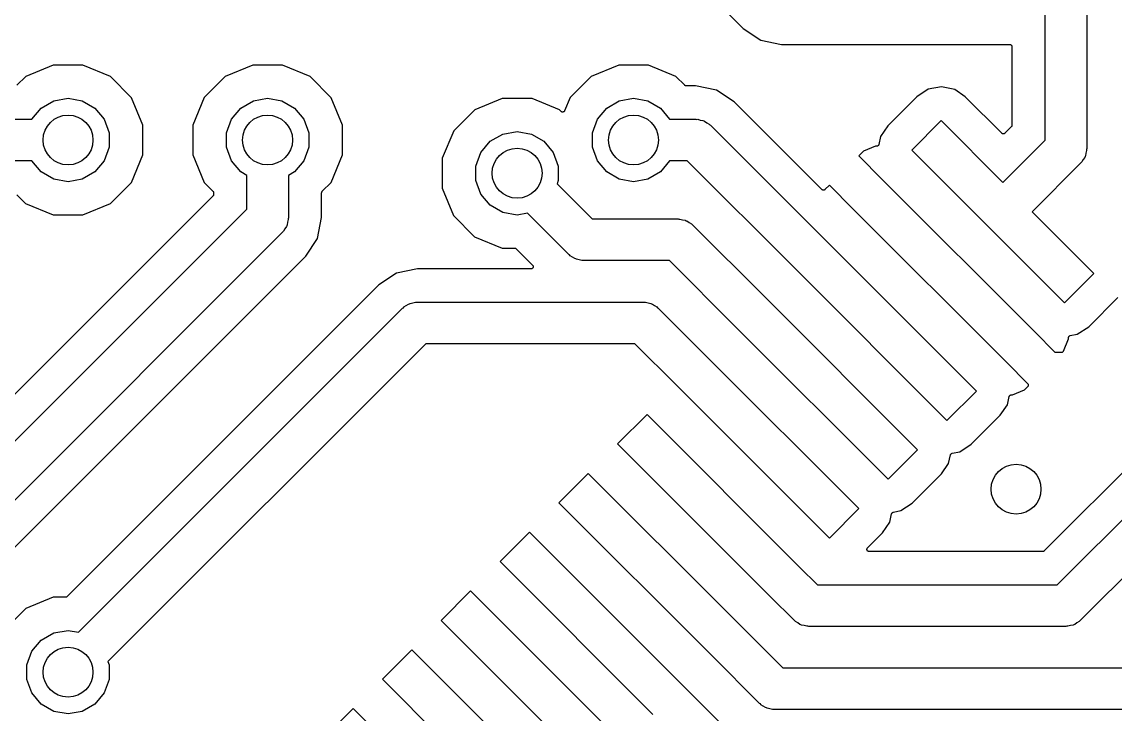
# Model space of a CAD drawing. Extents: x 0.3 to 75.7, y -92.7 to -0.5.
# Drawn here: x 23.12 to 29.7, y -75.65 to -71.49 of the extents above; entities that cross this region are included whole.
import ezdxf

# ---------------------------------------------------------------- set-up
doc = ezdxf.new("R2010")
doc.units = 0
doc.header["$MEASUREMENT"] = 0
doc.layers.add('BLACK', color=7, linetype='CONTINUOUS')

msp = doc.modelspace()

# ---------------------------------------------------------------- linework, layer by layer
at = {"layer": 'Black'}
for p, q in [((27.2583, -71.3288), (27.4584, -71.5289)), ((29.275, -72.2001), (29.275, -71.425)), ((29.525, -71.425), (29.525, -72.2518)), ((27.4584, -71.5289), (27.5648, -71.6)), ((27.5648, -71.6), (27.6904, -71.625)), ((27.6904, -71.625), (29.062, -71.625)), ((29.062, -71.625), (29.0631, -71.6252)), ((29.0631, -71.6252), (29.0643, -71.6252)), ((29.0643, -71.6252), (29.0653, -71.6256)), ((29.0653, -71.6256), (29.0664, -71.6258)), ((29.0664, -71.6258), (29.0674, -71.6264)), ((29.0674, -71.6264), (29.0685, -71.6267)), ((29.0685, -71.6267), (29.0694, -71.6275)), ((29.0694, -71.6275), (29.0704, -71.628)), ((29.0704, -71.628), (29.0711, -71.6289)), ((29.0711, -71.6289), (29.072, -71.6296)), ((29.072, -71.6296), (29.0725, -71.6306)), ((29.0725, -71.6306), (29.0733, -71.6315)), ((29.0733, -71.6315), (29.0736, -71.6326)), ((29.0736, -71.6326), (29.0742, -71.6336)), ((29.0742, -71.6336), (29.0744, -71.6347)), ((29.0744, -71.6347), (29.0748, -71.6357)), ((29.0748, -71.6357), (29.0748, -71.6369)), ((29.0748, -71.6369), (29.075, -71.638)), ((29.075, -71.638), (29.075, -72.1118)), ((23.3109, -71.7499), (23.1454, -71.8183)), ((23.4899, -71.7501), (23.3109, -71.7499)), ((23.6552, -71.8187), (23.4899, -71.7501)), ((24.5109, -71.7499), (24.3454, -71.8183)), ((24.6899, -71.7501), (24.5109, -71.7499)), ((24.8552, -71.8187), (24.6899, -71.7501)), ((26.7109, -71.7499), (26.5454, -71.8183)), ((26.8899, -71.7501), (26.7109, -71.7499)), ((27.0552, -71.8187), (26.8899, -71.7501)), ((23.1454, -71.8183), (23.0924, -71.8712)), ((23.7817, -71.9454), (23.6552, -71.8187)), ((24.3454, -71.8183), (24.2187, -71.9448)), ((24.9817, -71.9454), (24.8552, -71.8187)), ((26.5454, -71.8183), (26.4187, -71.9448)), ((27.1076, -71.8712), (27.0552, -71.8187)), ((27.1081, -71.8715), (27.1076, -71.8712)), ((27.1084, -71.872), (27.1081, -71.8715)), ((27.1099, -71.8728), (27.1084, -71.872)), ((27.1113, -71.8738), (27.1099, -71.8728)), ((27.1119, -71.8739), (27.1113, -71.8738)), ((27.1124, -71.8742), (27.1119, -71.8739)), ((27.114, -71.8745), (27.1124, -71.8742)), ((27.1157, -71.8749), (27.114, -71.8745)), ((27.1162, -71.8749), (27.1157, -71.8749)), ((27.1168, -71.875), (27.1162, -71.8749)), ((27.1736, -71.875), (27.1168, -71.875)), ((27.2991, -71.9), (27.1736, -71.875)), ((27.4056, -71.9711), (27.2991, -71.9)), ((28.5725, -71.8944), (28.5039, -71.9399)), ((28.652, -71.8795), (28.5725, -71.8944)), ((28.7312, -71.8967), (28.652, -71.8795)), ((28.7945, -71.9399), (28.7312, -71.8967)), ((23.2387, -72.0078), (23.3142, -71.9642)), ((23.3142, -71.9642), (23.4, -71.949)), ((23.4, -71.949), (23.4858, -71.9642)), ((23.4858, -71.9642), (23.5613, -72.0078)), ((23.8501, -72.1109), (23.7817, -71.9454)), ((24.2187, -71.9448), (24.1501, -72.1101)), ((24.4387, -72.0078), (24.5142, -71.9642)), ((24.5142, -71.9642), (24.6, -71.949)), ((24.6, -71.949), (24.6858, -71.9642)), ((24.6858, -71.9642), (24.7613, -72.0078)), ((25.0501, -72.1109), (24.9817, -71.9454)), ((26.0109, -71.9499), (25.8454, -72.0183)), ((26.1899, -71.9501), (26.0109, -71.9499)), ((26.3552, -72.0187), (26.1899, -71.9501)), ((26.4187, -71.9448), (26.3858, -72.024)), ((26.6387, -72.0078), (26.7142, -71.9642)), ((26.7142, -71.9642), (26.8, -71.949)), ((26.8, -71.949), (26.8858, -71.9642)), ((26.8858, -71.9642), (26.9613, -72.0078)), ((27.9329, -72.4984), (27.4056, -71.9711)), ((28.5039, -71.9399), (28.3289, -72.1149)), ((29.0142, -72.1596), (28.7945, -71.9399)), ((23.1827, -72.0745), (23.2387, -72.0078)), ((23.5613, -72.0078), (23.6173, -72.0745)), ((24.3827, -72.0745), (24.4387, -72.0078)), ((24.7613, -72.0078), (24.8173, -72.0745)), ((25.8454, -72.0183), (25.7187, -72.1448)), ((26.3646, -72.0282), (26.3552, -72.0187)), ((26.3658, -72.029), (26.3646, -72.0282)), ((26.3668, -72.0299), (26.3658, -72.029)), ((26.3676, -72.0303), (26.3668, -72.0299)), ((26.3683, -72.0307), (26.3676, -72.0303)), ((26.3697, -72.0311), (26.3683, -72.0307)), ((26.371, -72.0317), (26.3697, -72.0311)), ((26.3719, -72.0317), (26.371, -72.0317)), ((26.3727, -72.0319), (26.3719, -72.0317)), ((26.3741, -72.0318), (26.3727, -72.0319)), ((26.3755, -72.0319), (26.3741, -72.0318)), ((26.3763, -72.0316), (26.3755, -72.0319)), ((26.3772, -72.0315), (26.3763, -72.0316)), ((26.3785, -72.0309), (26.3772, -72.0315)), ((26.3798, -72.0305), (26.3785, -72.0309)), ((26.3805, -72.03), (26.3798, -72.0305)), ((26.3813, -72.0296), (26.3805, -72.03)), ((26.3823, -72.0286), (26.3813, -72.0296)), ((26.3834, -72.0278), (26.3823, -72.0286)), ((26.3839, -72.027), (26.3834, -72.0278)), ((26.3845, -72.0264), (26.3839, -72.027)), ((26.3851, -72.0251), (26.3845, -72.0264)), ((26.3858, -72.024), (26.3851, -72.0251)), ((26.5827, -72.0745), (26.6387, -72.0078)), ((26.9613, -72.0078), (27.0173, -72.0745)), ((20.8627, -72.075), (23.1825, -72.075)), ((23.1825, -72.075), (23.1827, -72.0745)), ((23.6173, -72.0745), (23.6471, -72.1564)), ((24.3529, -72.1564), (24.3827, -72.0745)), ((24.8173, -72.0745), (24.8471, -72.1564)), ((26.5529, -72.1564), (26.5827, -72.0745)), ((27.0173, -72.0745), (27.0175, -72.075)), ((27.0175, -72.075), (27.1749, -72.075)), ((27.1749, -72.075), (27.1803, -72.076)), ((27.1803, -72.076), (27.1858, -72.0755)), ((27.1858, -72.0755), (27.2015, -72.0797)), ((27.2015, -72.0797), (27.2176, -72.0825)), ((27.2176, -72.0825), (27.2224, -72.0853)), ((27.2224, -72.0853), (27.2277, -72.0867)), ((27.2277, -72.0867), (27.2411, -72.0961)), ((27.2411, -72.0961), (27.2552, -72.1042)), ((27.2552, -72.1042), (27.2588, -72.1085)), ((27.2588, -72.1085), (27.2633, -72.1116)), ((28.4724, -72.2601), (28.6492, -72.0834)), ((28.6492, -72.0834), (29.0205, -72.4546)), ((23.6471, -72.1564), (23.6471, -72.2436)), ((23.8499, -72.2899), (23.8501, -72.1109)), ((24.1501, -72.1101), (24.1499, -72.2891)), ((24.3529, -72.2436), (24.3529, -72.1564)), ((24.8471, -72.1564), (24.8471, -72.2436)), ((25.0499, -72.2899), (25.0501, -72.1109)), ((25.7187, -72.1448), (25.6501, -72.3101)), ((25.9387, -72.2078), (26.0142, -72.1642)), ((26.0142, -72.1642), (26.1, -72.149)), ((26.1, -72.149), (26.1858, -72.1642)), ((26.1858, -72.1642), (26.2613, -72.2078)), ((26.5529, -72.2436), (26.5529, -72.1564)), ((27.2633, -72.1116), (27.9421, -72.7905)), ((28.3289, -72.1149), (28.2857, -72.1781)), ((29.0151, -72.1603), (29.0142, -72.1596)), ((29.016, -72.1611), (29.0151, -72.1603)), ((29.017, -72.1615), (29.016, -72.1611)), ((29.0179, -72.1622), (29.017, -72.1615)), ((29.019, -72.1625), (29.0179, -72.1622)), ((29.02, -72.163), (29.019, -72.1625)), ((29.0212, -72.1631), (29.02, -72.163)), ((29.0223, -72.1634), (29.0212, -72.1631)), ((29.0234, -72.1633), (29.0223, -72.1634)), ((29.0245, -72.1634), (29.0234, -72.1633)), ((29.0256, -72.1631), (29.0245, -72.1634)), ((29.0268, -72.163), (29.0256, -72.1631)), ((29.0278, -72.1625), (29.0268, -72.163)), ((29.0289, -72.1622), (29.0278, -72.1625)), ((29.0298, -72.1615), (29.0289, -72.1622)), ((29.0309, -72.1611), (29.0298, -72.1615)), ((29.0317, -72.1603), (29.0309, -72.1611)), ((29.0326, -72.1596), (29.0317, -72.1603)), ((29.0712, -72.121), (29.0326, -72.1596)), ((29.0715, -72.1205), (29.0712, -72.121)), ((29.072, -72.1202), (29.0715, -72.1205)), ((29.0728, -72.1187), (29.072, -72.1202)), ((29.0738, -72.1173), (29.0728, -72.1187)), ((29.0739, -72.1168), (29.0738, -72.1173)), ((29.0742, -72.1163), (29.0739, -72.1168)), ((29.0745, -72.1146), (29.0742, -72.1163)), ((29.075, -72.113), (29.0745, -72.1146)), ((29.075, -72.1118), (29.0749, -72.1124)), ((29.0749, -72.1124), (29.075, -72.113)), ((25.8827, -72.2745), (25.9387, -72.2078)), ((26.2613, -72.2078), (26.3173, -72.2745)), ((28.2559, -72.2369), (28.1824, -72.2674)), ((28.2625, -72.2369), (28.2559, -72.2369)), ((28.2645, -72.2366), (28.2625, -72.2369)), ((28.2665, -72.2363), (28.2645, -72.2366)), ((28.2667, -72.2362), (28.2665, -72.2363)), ((28.267, -72.2361), (28.2667, -72.2362)), ((28.2687, -72.2351), (28.267, -72.2361)), ((28.2705, -72.2342), (28.2687, -72.2351)), ((28.2706, -72.234), (28.2705, -72.2342)), ((28.2709, -72.2339), (28.2706, -72.234)), ((28.2721, -72.2323), (28.2709, -72.2339)), ((28.2735, -72.2309), (28.2721, -72.2323)), ((28.2736, -72.2306), (28.2735, -72.2309)), ((28.2738, -72.2304), (28.2736, -72.2306)), ((28.2744, -72.2285), (28.2738, -72.2304)), ((28.2752, -72.2267), (28.2744, -72.2285)), ((28.2857, -72.1781), (28.2752, -72.2267)), ((29.0205, -72.4546), (29.275, -72.2001)), ((23.6471, -72.2436), (23.6173, -72.3255)), ((23.7813, -72.4552), (23.8499, -72.2899)), ((24.1499, -72.2891), (24.2183, -72.4546)), ((24.3827, -72.3255), (24.3529, -72.2436)), ((24.8471, -72.2436), (24.8173, -72.3255)), ((24.9813, -72.4552), (25.0499, -72.2899)), ((25.8529, -72.3564), (25.8827, -72.2745)), ((26.3173, -72.2745), (26.3471, -72.3564)), ((26.5827, -72.3255), (26.5529, -72.2436)), ((28.1824, -72.2674), (28.1543, -72.2955)), ((28.1543, -72.2955), (28.2957, -72.4369)), ((29.3917, -73.1794), (28.4724, -72.2601)), ((29.5133, -72.3047), (29.5039, -72.318)), ((29.5147, -72.2993), (29.5133, -72.3047)), ((29.5175, -72.2946), (29.5147, -72.2993)), ((29.5203, -72.2785), (29.5175, -72.2946)), ((29.5245, -72.2627), (29.5203, -72.2785)), ((29.525, -72.2518), (29.524, -72.2572)), ((29.524, -72.2572), (29.5245, -72.2627)), ((23.1825, -72.325), (20.8109, -72.325)), ((23.1827, -72.3255), (23.1825, -72.325)), ((23.2387, -72.3922), (23.1827, -72.3255)), ((23.6173, -72.3255), (23.5613, -72.3922)), ((24.4387, -72.3922), (24.3827, -72.3255)), ((24.8173, -72.3255), (24.7613, -72.3922)), ((25.6501, -72.3101), (25.6499, -72.4891)), ((25.8529, -72.4436), (25.8529, -72.3564)), ((26.3471, -72.3564), (26.3471, -72.4436)), ((26.6387, -72.3922), (26.5827, -72.3255)), ((27.0173, -72.3255), (26.9613, -72.3922)), ((27.0175, -72.325), (27.0173, -72.3255)), ((27.1231, -72.325), (27.0175, -72.325)), ((27.7653, -72.9672), (27.1231, -72.325)), ((29.4884, -72.3402), (29.1972, -72.6314)), ((29.4915, -72.3357), (29.4884, -72.3402)), ((29.4958, -72.3322), (29.4915, -72.3357)), ((29.5039, -72.318), (29.4958, -72.3322)), ((23.3142, -72.4358), (23.2387, -72.3922)), ((23.4, -72.451), (23.3142, -72.4358)), ((23.4858, -72.4358), (23.4, -72.451)), ((23.5613, -72.3922), (23.4858, -72.4358)), ((24.475, -72.4132), (24.4387, -72.3922)), ((24.475, -72.616), (24.475, -72.4132)), ((24.7613, -72.3922), (24.725, -72.4132)), ((24.725, -72.4132), (24.725, -72.6678)), ((26.7142, -72.4358), (26.6387, -72.3922)), ((26.8, -72.451), (26.7142, -72.4358)), ((26.8858, -72.4358), (26.8, -72.451)), ((26.9613, -72.3922), (26.8858, -72.4358)), ((28.2957, -72.4369), (29.2149, -73.3562)), ((23.6546, -72.5817), (23.7813, -72.4552)), ((24.2183, -72.4546), (24.2712, -72.5076)), ((24.9288, -72.5076), (24.9813, -72.4552)), ((25.6499, -72.4891), (25.7183, -72.6546)), ((25.8827, -72.5255), (25.8529, -72.4436)), ((26.3471, -72.4436), (26.34, -72.4632)), ((26.34, -72.4632), (26.5518, -72.675)), ((27.9339, -72.4991), (27.9329, -72.4984)), ((27.9347, -72.4999), (27.9339, -72.4991)), ((27.9357, -72.5004), (27.9347, -72.4999)), ((27.9366, -72.501), (27.9357, -72.5004)), ((27.9377, -72.5013), (27.9366, -72.501)), ((27.9388, -72.5018), (27.9377, -72.5013)), ((27.9399, -72.5019), (27.9388, -72.5018)), ((27.941, -72.5022), (27.9399, -72.5019)), ((27.9421, -72.5021), (27.941, -72.5022)), ((27.9433, -72.5022), (27.9421, -72.5021)), ((27.9444, -72.5019), (27.9433, -72.5022)), ((27.9455, -72.5018), (27.9444, -72.5019)), ((27.9465, -72.5013), (27.9455, -72.5018)), ((27.9476, -72.501), (27.9465, -72.5013)), ((27.9485, -72.5004), (27.9476, -72.501)), ((27.9496, -72.4999), (27.9485, -72.5004)), ((27.9504, -72.4991), (27.9496, -72.4999)), ((27.9513, -72.4984), (27.9504, -72.4991)), ((27.9775, -72.4723), (27.9513, -72.4984)), ((28.1189, -72.6137), (27.9775, -72.4723)), ((24.2712, -72.537), (22.1884, -74.6198)), ((23.0924, -72.5288), (23.1448, -72.5813)), ((24.2712, -72.5076), (24.2715, -72.508)), ((24.2715, -72.5365), (24.2712, -72.537)), ((24.2715, -72.508), (24.272, -72.5084)), ((24.272, -72.5361), (24.2715, -72.5365)), ((24.272, -72.5084), (24.2728, -72.5099)), ((24.2728, -72.5346), (24.272, -72.5361)), ((24.2728, -72.5099), (24.2738, -72.5113)), ((24.2738, -72.5333), (24.2728, -72.5346)), ((24.2738, -72.5113), (24.2739, -72.5118)), ((24.2739, -72.5327), (24.2738, -72.5333)), ((24.2739, -72.5118), (24.2742, -72.5123)), ((24.2742, -72.5322), (24.2739, -72.5327)), ((24.2742, -72.5123), (24.2745, -72.514)), ((24.2745, -72.5305), (24.2742, -72.5322)), ((24.2745, -72.514), (24.275, -72.5156)), ((24.275, -72.5289), (24.2745, -72.5305)), ((24.275, -72.5156), (24.2749, -72.5162)), ((24.2749, -72.5162), (24.275, -72.5168)), ((24.275, -72.5278), (24.2749, -72.5283)), ((24.2749, -72.5283), (24.275, -72.5289)), ((24.275, -72.5168), (24.275, -72.5278)), ((24.925, -72.5157), (24.9255, -72.514)), ((24.9251, -72.5162), (24.925, -72.5157)), ((24.925, -72.5168), (24.9251, -72.5162)), ((24.925, -72.6665), (24.925, -72.5168)), ((24.9255, -72.514), (24.9258, -72.5124)), ((24.9258, -72.5124), (24.9261, -72.5119)), ((24.9261, -72.5119), (24.9262, -72.5113)), ((24.9262, -72.5113), (24.9272, -72.5099)), ((24.9272, -72.5099), (24.928, -72.5084)), ((24.928, -72.5084), (24.9285, -72.5081)), ((24.9285, -72.5081), (24.9288, -72.5076)), ((25.9387, -72.5922), (25.8827, -72.5255)), ((22.1792, -74.9118), (24.475, -72.616)), ((23.1448, -72.5813), (23.3101, -72.6499)), ((23.4891, -72.6501), (23.6546, -72.5817)), ((26.0142, -72.6358), (25.9387, -72.5922)), ((29.0381, -73.5329), (28.1189, -72.6137)), ((29.1972, -72.6314), (29.5685, -73.0026)), ((23.3101, -72.6499), (23.4891, -72.6501)), ((24.7203, -72.6944), (24.7175, -72.7105)), ((24.7245, -72.6787), (24.7203, -72.6944)), ((24.725, -72.6678), (24.724, -72.6732)), ((24.724, -72.6732), (24.7245, -72.6787)), ((24.9, -72.792), (24.925, -72.6665)), ((25.7183, -72.6546), (25.8448, -72.7813)), ((26.1, -72.651), (26.0142, -72.6358)), ((26.1631, -72.6398), (26.1, -72.651)), ((26.4116, -72.8884), (26.1631, -72.6398)), ((26.5518, -72.675), (27.0678, -72.675)), ((27.0678, -72.675), (27.0732, -72.676)), ((27.0732, -72.676), (27.0787, -72.6755)), ((27.0787, -72.6755), (27.0944, -72.6797)), ((27.0944, -72.6797), (27.1105, -72.6825)), ((27.1105, -72.6825), (27.1153, -72.6853)), ((27.1153, -72.6853), (27.1206, -72.6867)), ((27.1206, -72.6867), (27.134, -72.6961)), ((27.134, -72.6961), (27.1481, -72.7042)), ((31.292, -72.6484), (29.2692, -74.6712)), ((24.6884, -72.7562), (22.356, -75.0886)), ((24.6915, -72.7517), (24.6884, -72.7562)), ((24.6958, -72.7481), (24.6915, -72.7517)), ((24.7039, -72.734), (24.6958, -72.7481)), ((24.7133, -72.7206), (24.7039, -72.734)), ((24.7147, -72.7153), (24.7133, -72.7206)), ((24.7175, -72.7105), (24.7147, -72.7153)), ((27.1481, -72.7042), (27.1517, -72.7085)), ((27.1517, -72.7085), (27.1562, -72.7116)), ((27.1562, -72.7116), (27.5886, -73.144)), ((29.3482, -74.875), (31.5, -72.7232)), ((24.8289, -72.8985), (24.9, -72.792)), ((25.8448, -72.7813), (26.0101, -72.8499)), ((27.9421, -72.7905), (27.9421, -72.7905)), ((27.9421, -72.7905), (28.8614, -73.7097)), ((31.7768, -72.8), (29.4884, -75.0884)), ((26.0101, -72.8499), (26.085, -72.85)), ((26.085, -72.85), (26.0855, -72.8501)), ((26.0855, -72.8501), (26.0861, -72.85)), ((26.0861, -72.85), (26.0878, -72.8505)), ((26.0878, -72.8505), (26.0894, -72.8508)), ((26.0894, -72.8508), (26.0899, -72.8511)), ((26.0899, -72.8511), (26.0905, -72.8512)), ((26.0905, -72.8512), (26.0919, -72.8522)), ((26.0919, -72.8522), (26.0933, -72.853)), ((26.0933, -72.853), (26.0937, -72.8535)), ((26.0937, -72.8535), (26.0942, -72.8538)), ((26.0942, -72.8538), (26.1932, -72.9528)), ((26.4161, -72.8915), (26.4116, -72.8884)), ((26.4197, -72.8958), (26.4161, -72.8915)), ((26.4338, -72.9039), (26.4197, -72.8958)), ((22.646, -75.0813), (24.8289, -72.8985)), ((26.1932, -72.9528), (26.1942, -72.9542)), ((26.1942, -72.9542), (26.1953, -72.9555)), ((26.1953, -72.9555), (26.1954, -72.956)), ((26.1954, -72.956), (26.1958, -72.9565)), ((26.1958, -72.9565), (26.1962, -72.9581)), ((26.1962, -72.9581), (26.1968, -72.9597)), ((26.1968, -72.9597), (26.1968, -72.9603)), ((26.1968, -72.9603), (26.1969, -72.9609)), ((26.1969, -72.9609), (26.1968, -72.9626)), ((26.1968, -72.9626), (26.1968, -72.9643)), ((26.4472, -72.9133), (26.4338, -72.9039)), ((26.4525, -72.9147), (26.4472, -72.9133)), ((26.4572, -72.9175), (26.4525, -72.9147)), ((26.4733, -72.9203), (26.4572, -72.9175)), ((26.4891, -72.9245), (26.4733, -72.9203)), ((26.4946, -72.924), (26.4891, -72.9245)), ((26.5, -72.925), (26.4946, -72.924)), ((27.016, -72.925), (26.5, -72.925)), ((27.4118, -73.3208), (27.016, -72.925)), ((25.3757, -73), (25.2693, -73.0711)), ((25.5013, -72.975), (25.3757, -73)), ((26.184, -72.975), (25.5013, -72.975)), ((26.1857, -72.9747), (26.184, -72.975)), ((26.1874, -72.9746), (26.1857, -72.9747)), ((26.1879, -72.9743), (26.1874, -72.9746)), ((26.1884, -72.9742), (26.1879, -72.9743)), ((26.1899, -72.9734), (26.1884, -72.9742)), ((26.1915, -72.9726), (26.1899, -72.9734)), ((26.1919, -72.9722), (26.1915, -72.9726)), ((26.1924, -72.972), (26.1919, -72.9722)), ((26.1934, -72.9707), (26.1924, -72.972)), ((26.1946, -72.9695), (26.1934, -72.9707)), ((26.1949, -72.9689), (26.1946, -72.9695)), ((26.1953, -72.9685), (26.1949, -72.9689)), ((26.1958, -72.9669), (26.1953, -72.9685)), ((26.1966, -72.9654), (26.1958, -72.9669)), ((26.1968, -72.9643), (26.1966, -72.9648)), ((26.1966, -72.9648), (26.1966, -72.9654)), ((28.6846, -73.8865), (27.7653, -72.9672)), ((27.7653, -72.9672), (27.7653, -72.9672)), ((29.5685, -73.0026), (29.3917, -73.1794)), ((25.2693, -73.0711), (23.3942, -74.9462)), ((27.5886, -73.144), (28.5078, -74.0633)), ((29.537, -73.3228), (29.712, -73.1478)), ((23.4631, -75.1602), (25.4116, -73.2116)), ((25.4116, -73.2116), (25.4161, -73.2085)), ((25.4161, -73.2085), (25.4197, -73.2042)), ((25.4197, -73.2042), (25.4338, -73.1961)), ((25.4338, -73.1961), (25.4472, -73.1867)), ((25.4472, -73.1867), (25.4525, -73.1853)), ((25.4525, -73.1853), (25.4572, -73.1825)), ((25.4572, -73.1825), (25.4733, -73.1797)), ((25.4733, -73.1797), (25.4891, -73.1755)), ((25.4891, -73.1755), (25.4946, -73.176)), ((25.4946, -73.176), (25.5, -73.175)), ((25.5, -73.175), (26.8607, -73.175)), ((26.8607, -73.175), (26.8661, -73.176)), ((26.8661, -73.176), (26.8716, -73.1755)), ((26.8716, -73.1755), (26.8873, -73.1797)), ((26.8873, -73.1797), (26.9034, -73.1825)), ((26.9034, -73.1825), (26.9082, -73.1853)), ((26.9082, -73.1853), (26.9135, -73.1867)), ((26.9135, -73.1867), (26.9269, -73.1961)), ((26.9269, -73.1961), (26.941, -73.2042)), ((26.941, -73.2042), (26.9445, -73.2085)), ((26.9445, -73.2085), (26.949, -73.2116)), ((26.949, -73.2116), (27.235, -73.4976)), ((28.331, -74.24), (27.4118, -73.3208)), ((29.2149, -73.3562), (29.2149, -73.3562)), ((29.2149, -73.3562), (29.3338, -73.475)), ((29.4684, -73.3683), (29.537, -73.3228)), ((29.3845, -73.4694), (29.4149, -73.3959)), ((29.4149, -73.3892), (29.4153, -73.387)), ((29.4149, -73.3959), (29.4149, -73.3892)), ((29.4153, -73.387), (29.4156, -73.3848)), ((29.4156, -73.3848), (29.4157, -73.3848)), ((29.4157, -73.3847), (29.4168, -73.3828)), ((29.4157, -73.3848), (29.4157, -73.3847)), ((29.4168, -73.3828), (29.4179, -73.3809)), ((29.4179, -73.3809), (29.418, -73.3808)), ((29.4179, -73.3809), (29.4179, -73.3809)), ((29.418, -73.3808), (29.4196, -73.3794)), ((29.4196, -73.3794), (29.4213, -73.378)), ((29.4213, -73.378), (29.4214, -73.3779)), ((29.4214, -73.3779), (29.4235, -73.3771)), ((29.4214, -73.3779), (29.4214, -73.3779)), ((29.4235, -73.3771), (29.4255, -73.3764)), ((29.4255, -73.3764), (29.4684, -73.3683)), ((25.5518, -73.425), (23.64, -75.3368)), ((26.8089, -73.425), (25.5518, -73.425)), ((27.0582, -73.6744), (26.8089, -73.425)), ((29.3338, -73.475), (29.3789, -73.475)), ((29.3789, -73.475), (29.3845, -73.4694)), ((27.235, -73.4976), (27.235, -73.4976)), ((27.235, -73.4976), (28.1543, -74.4168)), ((29.175, -73.6698), (29.0381, -73.5329)), ((29.0381, -73.5329), (29.0381, -73.5329)), ((27.9775, -74.5936), (27.0582, -73.6744)), ((27.0582, -73.6744), (27.0582, -73.6744)), ((29.1514, -73.7025), (29.175, -73.6789)), ((29.175, -73.6789), (29.175, -73.6698)), ((28.8614, -73.7097), (28.6846, -73.8865)), ((29.0481, -73.7917), (29.0586, -73.7432)), ((29.0586, -73.7432), (29.0594, -73.7413)), ((29.0594, -73.7413), (29.06, -73.7394)), ((29.06, -73.7394), (29.0602, -73.7392)), ((29.0602, -73.7392), (29.0603, -73.739)), ((29.0603, -73.739), (29.0617, -73.7375)), ((29.0617, -73.7375), (29.0629, -73.736)), ((29.0629, -73.736), (29.0632, -73.7358)), ((29.0632, -73.7358), (29.0633, -73.7357)), ((29.0633, -73.7357), (29.0651, -73.7347)), ((29.0651, -73.7347), (29.0669, -73.7337)), ((29.0669, -73.7337), (29.0671, -73.7337)), ((29.0671, -73.7337), (29.0673, -73.7336)), ((29.0673, -73.7336), (29.0693, -73.7333)), ((29.0693, -73.7333), (29.0713, -73.7329)), ((29.0713, -73.7329), (29.0779, -73.7329)), ((29.0779, -73.7329), (29.1514, -73.7025)), ((29.0049, -73.8549), (29.0481, -73.7917)), ((26.7047, -74.0279), (26.8815, -73.8511)), ((26.8815, -73.8511), (27.8007, -74.7704)), ((28.8299, -74.0299), (29.0049, -73.8549)), ((27.6239, -74.9471), (26.7047, -74.0279)), ((28.5078, -74.0633), (28.331, -74.24)), ((28.7159, -74.0839), (28.7613, -74.0754)), ((28.7613, -74.0754), (28.8299, -74.0299)), ((28.6513, -74.2085), (28.6945, -74.1453)), ((28.6945, -74.1453), (28.7056, -74.094)), ((28.7056, -74.094), (28.706, -74.0932)), ((28.706, -74.0932), (28.7061, -74.0924)), ((28.7061, -74.0924), (28.7068, -74.0911)), ((28.7068, -74.0911), (28.7074, -74.0898)), ((28.7074, -74.0898), (28.7079, -74.0892)), ((28.7079, -74.0892), (28.7083, -74.0885)), ((28.7083, -74.0885), (28.7094, -74.0875)), ((28.7094, -74.0875), (28.7104, -74.0864)), ((28.7104, -74.0864), (28.7111, -74.0861)), ((28.7111, -74.0861), (28.7117, -74.0855)), ((28.7117, -74.0855), (28.7131, -74.085)), ((28.7131, -74.085), (28.7144, -74.0843)), ((28.7144, -74.0843), (28.7152, -74.0842)), ((28.7152, -74.0842), (28.7159, -74.0839)), ((26.3511, -74.3815), (26.5279, -74.2047)), ((26.5279, -74.2047), (27.3612, -75.038)), ((28.4763, -74.3835), (28.6513, -74.2085)), ((27.2704, -75.3007), (26.3511, -74.3815)), ((28.4078, -74.429), (28.4763, -74.3835)), ((28.1543, -74.4168), (27.9775, -74.5936)), ((28.341, -74.4988), (28.3521, -74.4475)), ((28.3521, -74.4475), (28.3524, -74.4468)), ((28.3524, -74.4468), (28.3525, -74.446)), ((28.3525, -74.446), (28.3532, -74.4447)), ((28.3532, -74.4447), (28.3538, -74.4433)), ((28.3538, -74.4433), (28.3543, -74.4427)), ((28.3543, -74.4427), (28.3547, -74.442)), ((28.3547, -74.442), (28.3559, -74.4411)), ((28.3559, -74.4411), (28.3568, -74.44)), ((28.3568, -74.44), (28.3576, -74.4396)), ((28.3576, -74.4396), (28.3582, -74.4391)), ((28.3582, -74.4391), (28.3595, -74.4386)), ((28.3595, -74.4386), (28.3608, -74.4379)), ((28.3608, -74.4379), (28.3616, -74.4378)), ((28.3616, -74.4378), (28.3624, -74.4375)), ((28.3624, -74.4375), (28.4078, -74.429)), ((28.2978, -74.562), (28.341, -74.4988)), ((25.9976, -74.735), (26.1744, -74.5582)), ((26.1744, -74.5582), (27.0936, -75.4775)), ((28.207, -74.6528), (28.2978, -74.562)), ((28.2032, -74.6609), (28.2034, -74.6603)), ((28.2034, -74.6626), (28.2032, -74.6609)), ((28.2034, -74.6597), (28.204, -74.6581)), ((28.2034, -74.6603), (28.2034, -74.6597)), ((28.2034, -74.6643), (28.2034, -74.6626)), ((28.2036, -74.6648), (28.2034, -74.6643)), ((28.2036, -74.6654), (28.2036, -74.6648)), ((28.2044, -74.6669), (28.2036, -74.6654)), ((28.204, -74.6581), (28.2044, -74.6565)), ((28.2044, -74.6565), (28.2047, -74.656)), ((28.2049, -74.6685), (28.2044, -74.6669)), ((28.2047, -74.656), (28.2049, -74.6555)), ((28.2049, -74.6555), (28.206, -74.6542)), ((28.2053, -74.6689), (28.2049, -74.6685)), ((28.2055, -74.6695), (28.2053, -74.6689)), ((28.2068, -74.6707), (28.2055, -74.6695)), ((28.206, -74.6542), (28.207, -74.6528)), ((28.2078, -74.672), (28.2068, -74.6707)), ((28.2083, -74.6722), (28.2078, -74.672)), ((28.2087, -74.6726), (28.2083, -74.6722)), ((28.2103, -74.6734), (28.2087, -74.6726)), ((29.2684, -74.672), (29.2669, -74.6728)), ((29.2687, -74.6715), (29.2684, -74.672)), ((29.2692, -74.6712), (29.2687, -74.6715)), ((26.9168, -75.6543), (25.9976, -74.735)), ((28.2117, -74.6742), (28.2103, -74.6734)), ((28.2123, -74.6743), (28.2117, -74.6742)), ((28.2128, -74.6746), (28.2123, -74.6743)), ((28.2145, -74.6747), (28.2128, -74.6746)), ((28.2162, -74.675), (28.2145, -74.6747)), ((29.26, -74.675), (28.2162, -74.675)), ((29.2606, -74.6749), (29.26, -74.675)), ((29.2611, -74.675), (29.2606, -74.6749)), ((29.2628, -74.6745), (29.2611, -74.675)), ((29.2644, -74.6742), (29.2628, -74.6745)), ((29.2649, -74.6739), (29.2644, -74.6742)), ((29.2655, -74.6738), (29.2649, -74.6739)), ((29.2669, -74.6728), (29.2655, -74.6738)), ((27.8007, -74.7704), (27.8007, -74.7704)), ((27.8007, -74.7704), (27.9053, -74.875)), ((25.644, -75.0886), (25.8208, -74.9118)), ((25.8208, -74.9118), (26.74, -75.831)), ((27.9053, -74.875), (29.3482, -74.875)), ((23.3109, -74.9499), (23.1454, -75.0183)), ((23.385, -74.95), (23.3109, -74.9499)), ((23.3856, -74.9499), (23.385, -74.95)), ((23.3861, -74.9499), (23.3856, -74.9499)), ((23.3878, -74.9495), (23.3861, -74.9499)), ((23.3894, -74.9492), (23.3878, -74.9495)), ((23.3899, -74.9489), (23.3894, -74.9492)), ((23.3905, -74.9488), (23.3899, -74.9489)), ((23.3919, -74.9478), (23.3905, -74.9488)), ((23.3934, -74.947), (23.3919, -74.9478)), ((23.3937, -74.9465), (23.3934, -74.947)), ((23.3942, -74.9462), (23.3937, -74.9465)), ((27.7652, -75.0884), (27.6239, -74.9471)), ((27.6239, -74.9471), (27.6239, -74.9471)), ((23.1454, -75.0183), (23.0187, -75.1448)), ((27.3612, -75.038), (27.6982, -75.375)), ((26.5633, -76.0078), (25.644, -75.0886)), ((27.7697, -75.0915), (27.7652, -75.0884)), ((27.7732, -75.0958), (27.7697, -75.0915)), ((27.7874, -75.1039), (27.7732, -75.0958)), ((27.8007, -75.1133), (27.7874, -75.1039)), ((27.806, -75.1147), (27.8007, -75.1133)), ((27.8108, -75.1175), (27.806, -75.1147)), ((27.8269, -75.1203), (27.8108, -75.1175)), ((27.8427, -75.1245), (27.8269, -75.1203)), ((27.8481, -75.124), (27.8427, -75.1245)), ((27.8536, -75.125), (27.8481, -75.124)), ((29.4, -75.125), (27.8536, -75.125)), ((29.4054, -75.124), (29.4, -75.125)), ((29.4109, -75.1245), (29.4054, -75.124)), ((29.4267, -75.1203), (29.4109, -75.1245)), ((29.4428, -75.1175), (29.4267, -75.1203)), ((29.4475, -75.1147), (29.4428, -75.1175)), ((29.4528, -75.1133), (29.4475, -75.1147)), ((29.4662, -75.1039), (29.4528, -75.1133)), ((29.4803, -75.0958), (29.4662, -75.1039)), ((29.4839, -75.0915), (29.4803, -75.0958)), ((29.4884, -75.0884), (29.4839, -75.0915)), ((23.2387, -75.2078), (23.3142, -75.1642)), ((23.3142, -75.1642), (23.4, -75.149)), ((23.4, -75.149), (23.4631, -75.1602)), ((23.1827, -75.2745), (23.2387, -75.2078)), ((23.1529, -75.3564), (23.1827, -75.2745)), ((25.2905, -75.4421), (25.4672, -75.2653)), ((25.4672, -75.2653), (26.3865, -76.1846)), ((27.5581, -75.5884), (27.2704, -75.3007)), ((23.1529, -75.4436), (23.1529, -75.3564)), ((23.64, -75.3368), (23.6471, -75.3564)), ((23.6471, -75.3564), (23.6471, -75.4436)), ((27.6982, -75.375), (31.7482, -75.375)), ((23.1827, -75.5255), (23.1529, -75.4436)), ((23.6471, -75.4436), (23.6173, -75.5255)), ((26.2097, -76.3614), (25.2905, -75.4421)), ((23.2387, -75.5922), (23.1827, -75.5255)), ((23.6173, -75.5255), (23.5613, -75.5922)), ((27.0936, -75.4775), (29.4911, -77.875)), ((23.3142, -75.6358), (23.2387, -75.5922)), ((23.5613, -75.5922), (23.4858, -75.6358)), ((27.5626, -75.5915), (27.5581, -75.5884)), ((27.5661, -75.5958), (27.5626, -75.5915)), ((23.4, -75.651), (23.3142, -75.6358)), ((23.4858, -75.6358), (23.4, -75.651)), ((24.9369, -75.7957), (25.1137, -75.6189)), ((25.1137, -75.6189), (26.0329, -76.5381)), ((27.5802, -75.6039), (27.5661, -75.5958)), ((27.5936, -75.6133), (27.5802, -75.6039)), ((27.5989, -75.6147), (27.5936, -75.6133)), ((27.6037, -75.6175), (27.5989, -75.6147)), ((27.6198, -75.6203), (27.6037, -75.6175)), ((27.6356, -75.6245), (27.6198, -75.6203)), ((27.641, -75.624), (27.6356, -75.6245)), ((27.6464, -75.625), (27.641, -75.624)), ((31.8, -75.625), (27.6464, -75.625))]:
    msp.add_line(p, q, dxfattribs=at)
for centre in [(23.4, -72.2), (24.6, -72.2), (26.8, -72.2), (26.1, -72.4), (29.1, -74.3), (23.4, -75.4)]:
    msp.add_circle(centre, 0.15, dxfattribs=at)

doc.saveas('drawing.dxf')
